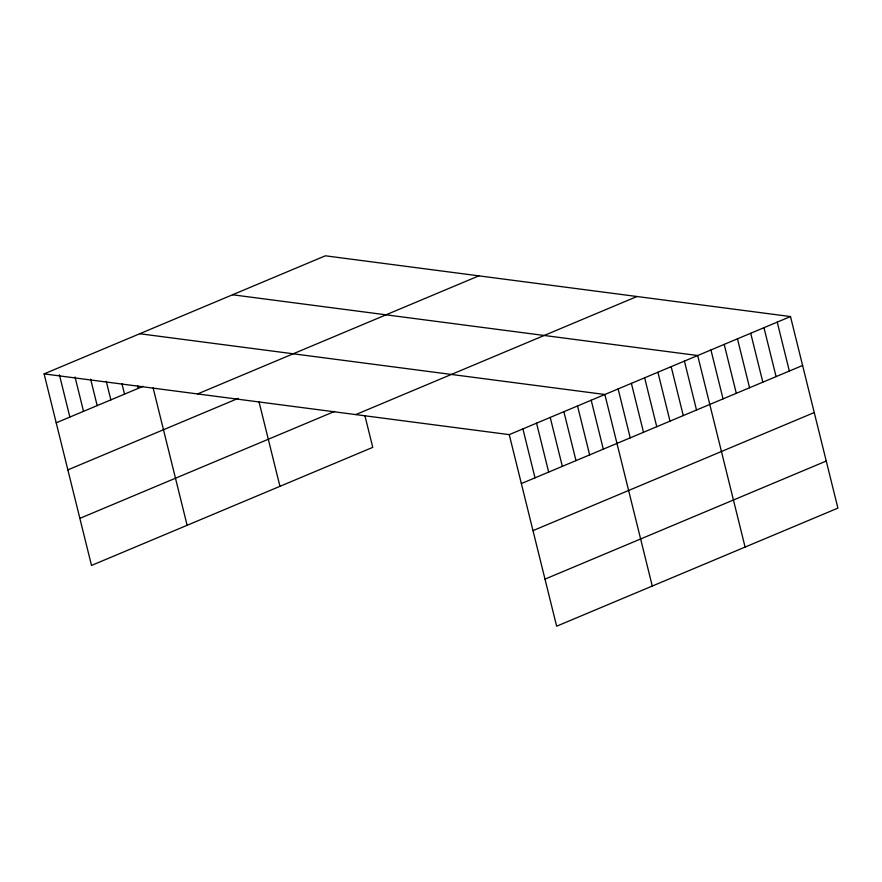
<?xml version="1.0" encoding="UTF-8"?>
<svg xmlns="http://www.w3.org/2000/svg" width="882" height="882" viewBox="0 0 882 882"><rect width="100%" height="100%" fill="white"/><g stroke="black" fill="none" stroke-linecap="round" stroke-linejoin="round"><path stroke-width="1.32" d="M44.1 373.891L325.359 255.802L790.493 316.561L837.9 508.109L556.641 626.198L509.245 434.639L44.1 373.891L91.508 565.439L372.755 447.361L364.994 415.984M56.205 422.809L143.138 386.316M197.601 393.934L478.849 275.857M67.859 469.885L238.217 398.355M79.854 518.373L334.598 411.42M355.744 414.595L637.002 296.506M509.245 434.639L790.493 316.561M521.35 483.568L802.598 365.479M532.993 530.633L814.251 412.544M544.999 579.121L826.247 461.043M232.539 294.775L697.684 355.523L745.092 547.083M139.731 333.738L604.865 394.497L652.272 586.045M777.24 322.128L789.346 371.046M763.977 327.696L776.083 376.614M750.714 333.264L762.831 382.182M737.462 338.82L749.568 387.749M724.199 344.388L736.305 393.317M710.936 349.956L723.053 398.885M684.421 361.091L696.526 410.02M671.169 366.658L683.274 415.587M657.906 372.226L670.011 421.155M644.643 377.794L656.748 426.712M631.391 383.361L643.496 432.279M618.128 388.929L630.233 437.847M591.205 400.23L603.31 449.147M577.545 405.963L589.65 454.892M563.885 411.696L575.99 460.625M550.225 417.44L562.33 466.358M536.565 423.173L548.67 472.091M522.905 428.906L535.01 477.835M259.065 401.96L279.947 486.324M153.126 387.893L187.127 525.297M137.515 385.754L138.176 388.4M121.892 383.56L124.516 394.133M106.27 381.355L110.856 399.877M90.648 379.161L97.185 405.61M75.025 376.967L83.525 411.343M59.392 374.762L69.865 417.076"/></g></svg>
